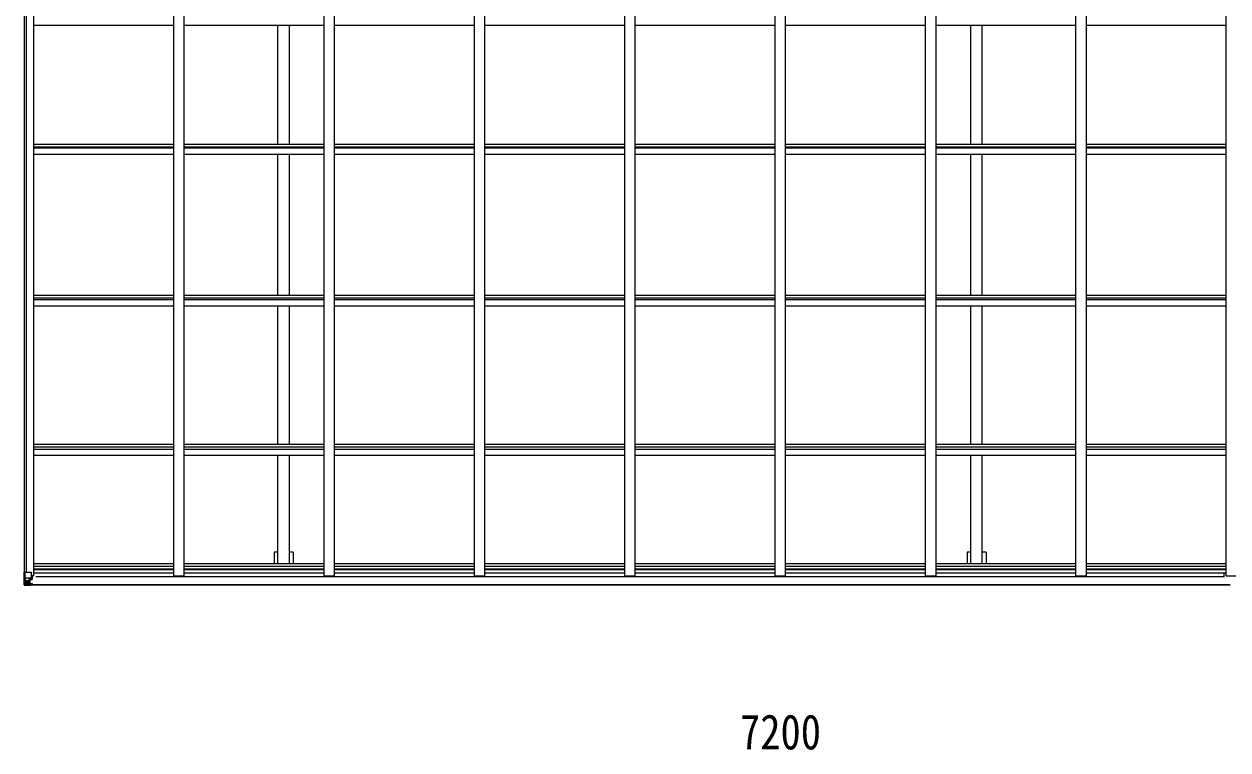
# Model space of a CAD drawing. Units: millimetres at full size; details may follow other scales. Extents: x -9783 to 9892, y -6828 to 6752.
# Drawn here: x 131 to 5864, y 289 to 3749 of the extents above; entities that cross this region are included whole.
import ezdxf
from ezdxf.enums import TextEntityAlignment as Align

# ---------------------------------------------------------------- set-up
doc = ezdxf.new("R2010")
doc.units = ezdxf.units.MM
doc.header["$LTSCALE"] = 35
for name, color, linetype, lineweight in [('0-1_本体', 4, 'Continuous', 9), ('0-2_部品', 7, 'Continuous', 9), ('0-A_寸法', 6, 'Continuous', 9)]:
    doc.layers.add(name, color=color, linetype=linetype, lineweight=lineweight)
doc.styles.add('ＭＳ ゴシック', font='')
doc.styles.get('ＭＳ ゴシック').set_extended_font_data('MS Gothic')

msp = doc.modelspace()

# ---------------------------------------------------------------- linework, layer by layer
at = {"layer": '0-1_本体'}
for p, q in [((178, 1117.8), (178, 6424.82)), ((844, 1117.8), (844, 6424.82)), ((894, 1117.8), (894, 6424.82)), ((1560, 1117.8), (1560, 6424.82)), ((1610, 1117.8), (1610, 6424.82)), ((2276, 1117.8), (2276, 6424.82)), ((2326, 1117.8), (2326, 6424.82)), ((2992, 1117.8), (2992, 6424.82)), ((3042, 1117.8), (3042, 6424.82)), ((3708, 1117.8), (3708, 6424.82)), ((3758, 1117.8), (3758, 6424.82)), ((4424, 1117.8), (4424, 6424.82)), ((4474, 1117.8), (4474, 6424.82)), ((5140, 1117.8), (5140, 6424.82)), ((5190, 1117.8), (5190, 6424.82)), ((5856, 1117.8), (5856, 6424.82)), ((133, 1136.26), (133, 6406.36)), ((142.83, 1136.26), (142.83, 6406.36)), ((178, 3743.31), (844, 3743.31)), ((894, 3743.31), (1560, 3743.31)), ((1339.5, 3175.79), (1339.5, 3743.31)), ((1394.5, 3175.79), (1394.5, 3743.31)), ((1610, 3743.31), (2276, 3743.31)), ((2326, 3743.31), (2992, 3743.31)), ((3042, 3743.31), (3708, 3743.31)), ((3758, 3743.31), (4424, 3743.31)), ((4474, 3743.31), (5140, 3743.31)), ((4639.5, 3175.79), (4639.5, 3743.31)), ((4694.5, 3175.79), (4694.5, 3743.31)), ((5190, 3743.31), (5856, 3743.31)), ((178, 3175.79), (844, 3175.79)), ((178, 3162.77), (844, 3162.77)), ((178, 3158.91), (844, 3158.91)), ((894, 3175.79), (1560, 3175.79)), ((894, 3162.77), (1560, 3162.77)), ((894, 3158.91), (1560, 3158.91)), ((1610, 3175.79), (2276, 3175.79)), ((1610, 3162.77), (2276, 3162.77)), ((1610, 3158.91), (2276, 3158.91)), ((2326, 3175.79), (2992, 3175.79)), ((2326, 3162.77), (2992, 3162.77)), ((2326, 3158.91), (2992, 3158.91)), ((3042, 3175.79), (3708, 3175.79)), ((3042, 3162.77), (3708, 3162.77)), ((3042, 3158.91), (3708, 3158.91)), ((3758, 3175.79), (4424, 3175.79)), ((3758, 3162.77), (4424, 3162.77)), ((3758, 3158.91), (4424, 3158.91)), ((4474, 3175.79), (5140, 3175.79)), ((4474, 3162.77), (5140, 3162.77)), ((4474, 3158.91), (5140, 3158.91)), ((5190, 3175.79), (5856, 3175.79)), ((5190, 3162.77), (5856, 3162.77)), ((5190, 3158.91), (5856, 3158.91)), ((178, 3129.02), (844, 3129.02)), ((894, 3129.02), (1560, 3129.02)), ((1339.5, 2456.49), (1339.5, 3129.02)), ((1394.5, 2456.49), (1394.5, 3129.02)), ((1610, 3129.02), (2276, 3129.02)), ((2326, 3129.02), (2992, 3129.02)), ((3042, 3129.02), (3708, 3129.02)), ((3758, 3129.02), (4424, 3129.02)), ((4474, 3129.02), (5140, 3129.02)), ((4639.5, 2456.49), (4639.5, 3129.02)), ((4694.5, 2456.49), (4694.5, 3129.02)), ((5190, 3129.02), (5856, 3129.02)), ((177.99, 2443.57), (844, 2443.57)), ((178, 2456.49), (844, 2456.49)), ((178, 2435.25), (844, 2435.25)), ((893.99, 2443.57), (1559.99, 2443.57)), ((894, 2456.49), (1560, 2456.49)), ((894, 2435.25), (1560, 2435.25)), ((1609.99, 2443.57), (2275.99, 2443.57)), ((1610, 2456.49), (2276, 2456.49)), ((1610, 2435.25), (2276, 2435.25)), ((2325.99, 2443.57), (2991.99, 2443.57)), ((2326, 2456.49), (2992, 2456.49)), ((2326, 2435.25), (2992, 2435.25)), ((3042, 2456.49), (3708, 2456.49)), ((3042, 2443.57), (3708, 2443.57)), ((3042, 2435.25), (3708, 2435.25)), ((3758, 2456.49), (4424, 2456.49)), ((3758, 2443.57), (4424, 2443.57)), ((3758, 2435.25), (4424, 2435.25)), ((4473.99, 2443.57), (5139.99, 2443.57)), ((4474, 2456.49), (5140, 2456.49)), ((4474, 2435.25), (5140, 2435.25)), ((5190, 2456.49), (5856, 2456.49)), ((5190, 2443.57), (5855.99, 2443.57)), ((5190, 2435.25), (5856, 2435.25)), ((178, 2405.98), (844, 2405.98)), ((894, 2405.98), (1560, 2405.98)), ((1339.5, 1745.72), (1339.5, 2405.98)), ((1394.5, 1745.72), (1394.5, 2405.98)), ((1610, 2405.98), (2276, 2405.98)), ((2326, 2405.98), (2992, 2405.98)), ((3042, 2405.98), (3708, 2405.98)), ((3758, 2405.98), (4424, 2405.98)), ((4474, 2405.98), (5140, 2405.98)), ((4639.5, 1745.72), (4639.5, 2405.98)), ((4694.5, 1745.72), (4694.5, 2405.98)), ((5190, 2405.98), (5856, 2405.98)), ((178, 1745.72), (844, 1745.72)), ((178, 1732.88), (844, 1732.88)), ((178, 1722.73), (844, 1722.73)), ((894, 1745.72), (1560, 1745.72)), ((894, 1732.88), (1560, 1732.88)), ((894, 1722.73), (1560, 1722.73)), ((1610, 1745.72), (2276, 1745.72)), ((1610, 1732.88), (2276, 1732.88)), ((1610, 1722.73), (2276, 1722.73)), ((2326, 1745.72), (2992, 1745.72)), ((2326, 1732.88), (2992, 1732.88)), ((2326, 1722.73), (2992, 1722.73)), ((3042, 1745.72), (3708, 1745.72)), ((3042, 1732.88), (3708, 1732.88)), ((3042, 1722.73), (3708, 1722.73)), ((3758, 1745.72), (4424, 1745.72)), ((3758, 1732.88), (4424, 1732.88)), ((3758, 1722.73), (4424, 1722.73)), ((4474, 1745.72), (5140, 1745.72)), ((4474, 1732.88), (5140, 1732.88)), ((4474, 1722.73), (5140, 1722.73)), ((5190, 1745.72), (5856, 1745.72)), ((5190, 1732.88), (5856, 1732.88)), ((5190, 1722.73), (5856, 1722.73)), ((178, 1693.76), (844, 1693.76)), ((894, 1693.76), (1560, 1693.76)), ((1339.5, 1176.66), (1339.5, 1693.76)), ((1394.5, 1176.66), (1394.5, 1693.76)), ((1610, 1693.76), (2276, 1693.76)), ((2326, 1693.76), (2992, 1693.76)), ((3042, 1693.76), (3708, 1693.76)), ((3758, 1693.76), (4424, 1693.76)), ((4474, 1693.76), (5140, 1693.76)), ((4639.5, 1176.66), (4639.5, 1693.76)), ((4694.5, 1176.66), (4694.5, 1693.76)), ((5190, 1693.76), (5856, 1693.76)), ((1412.2, 1231.5), (1394.5, 1231.5)), ((1412.2, 1231.5), (1412.2, 1176.66)), ((4712.2, 1231.5), (4694.5, 1231.5)), ((4712.2, 1231.5), (4712.2, 1176.66)), ((178, 1176.66), (844, 1176.66)), ((178, 1163.84), (844, 1163.84)), ((178, 1152.49), (844, 1152.49)), ((178, 1148.7), (844, 1148.7)), ((894, 1176.66), (1560, 1176.66)), ((894, 1163.84), (1560, 1163.84)), ((894, 1152.49), (1560, 1152.49)), ((894, 1148.7), (1560, 1148.7)), ((1610, 1176.66), (2276, 1176.66)), ((1610, 1163.84), (2276, 1163.84)), ((1610, 1152.49), (2276, 1152.49)), ((1610, 1148.7), (2276, 1148.7)), ((2326, 1176.66), (2992, 1176.66)), ((2326, 1163.84), (2992, 1163.84)), ((2326, 1152.49), (2992, 1152.49)), ((2326, 1148.7), (2992, 1148.7)), ((3042, 1176.66), (3708, 1176.66)), ((3042, 1163.84), (3708, 1163.84)), ((3042, 1152.49), (3708, 1152.49)), ((3042, 1148.7), (3708, 1148.7)), ((3758, 1176.66), (4424, 1176.66)), ((3758, 1163.84), (4424, 1163.84)), ((3758, 1152.49), (4424, 1152.49)), ((3758, 1148.7), (4424, 1148.7)), ((4474, 1176.66), (5140, 1176.66)), ((4474, 1163.84), (5140, 1163.84)), ((4474, 1152.49), (5140, 1152.49)), ((4474, 1148.7), (5140, 1148.7)), ((5190, 1176.66), (5856, 1176.66)), ((5190, 1163.84), (5856, 1163.84)), ((5190, 1152.49), (5856, 1152.49)), ((5190, 1148.7), (5856, 1148.7)), ((178, 1117.8), (165, 1117.8)), ((178, 1132.75), (844, 1132.75)), ((5847, 1114.47), (187, 1114.47)), ((844, 1117.8), (894, 1117.8)), ((894, 1132.75), (1560, 1132.75)), ((1560, 1117.8), (1610, 1117.8)), ((1610, 1132.75), (2276, 1132.75)), ((2276, 1117.8), (2326, 1117.8)), ((2326, 1132.75), (2992, 1132.75)), ((2992, 1117.8), (3042, 1117.8)), ((3042, 1132.75), (3708, 1132.75)), ((3708, 1117.8), (3758, 1117.8)), ((3758, 1132.75), (4424, 1132.75)), ((4424, 1117.8), (4474, 1117.8)), ((4474, 1132.75), (5140, 1132.75)), ((5140, 1117.8), (5190, 1117.8)), ((5190, 1132.75), (5856, 1132.75)), ((5847, 1114.47), (5847, 1132.75)), ((5856, 1117.8), (5906, 1117.8)), ((154.5, 1077.92), (5874.5, 1077.92)), ((154.5, 1075.5), (5874.5, 1075.5))]:
    msp.add_line(p, q, dxfattribs=at)
for points in [[(1339.5, 1231.5), (1321.8, 1231.5), (1321.8, 1176.66)], [(4639.5, 1231.5), (4621.8, 1231.5), (4621.8, 1176.66)]]:
    msp.add_lwpolyline(points, dxfattribs=at)
at = {"layer": '0-2_部品'}
for p, q in [((133.84, 1136.26), (164, 1136.26)), ((133.84, 1136.26), (133.84, 1075.68)), ((134.39, 1109.38), (141, 1109.6)), ((134.39, 1109.38), (138.53, 1097.3)), ((141, 1096.06), (138.67, 1096.03)), ((138.67, 1096.03), (138.67, 1082.56)), ((141, 1109.6), (165, 1109.6)), ((141, 1096.06), (153, 1096.06)), ((141, 1096.06), (141, 1096.06)), ((146.48, 1089.7), (146.48, 1090.66)), ((153, 1099.36), (153, 1073.26)), ((154.5, 1096.06), (153, 1096.06)), ((164.17, 1101.91), (153.83, 1100.25)), ((153.83, 1099.62), (164.17, 1101.27)), ((153.83, 1100.25), (153.83, 1099.62)), ((158.5, 1092.47), (154.5, 1092.47)), ((158.5, 1100.37), (158.5, 1080.4)), ((164.17, 1101.27), (164.17, 1101.91)), ((164.45, 1101.35), (168.5, 1101.39)), ((165, 1135.26), (165, 1102.17)), ((169.5, 1113.26), (165, 1113.26)), ((168.5, 1103.12), (169.5, 1103.11)), ((169.5, 1101.39), (168.5, 1101.39)), ((169.5, 1117.8), (169.5, 1101.39)), ((131, 1075.55), (131, 1075.59)), ((131.94, 1074.6), (131.94, 1074.56)), ((131.94, 1074.55), (131.94, 1074.55)), ((140.91, 1074.17), (132.99, 1074.64)), ((133.85, 1075.61), (133.84, 1075.68)), ((137.81, 1079.05), (135.08, 1075.39)), ((138.67, 1082.56), (141, 1082.5)), ((141, 1082.51), (153, 1082.51)), ((153, 1073.38), (141, 1074.16)), ((152, 1082.51), (153, 1082.51)), ((154.5, 1082.51), (153, 1082.51)), ((154.5, 1078.97), (153, 1078.97)), ((153, 1074.15), (159.5, 1073.75)), ((159.5, 1072.87), (153, 1073.26)), ((158.5, 1084.26), (154.5, 1084.26)), ((155, 1079.33), (154.5, 1079.33)), ((159.5, 1074.68), (154.5, 1074.76)), ((154.61, 1080.63), (158.5, 1080.63)), ((155, 1080.42), (155, 1080.26)), ((155, 1080.26), (155, 1080.26)), ((165, 1080.17), (155, 1080.26)), ((155, 1078.3), (155, 1080.26)), ((163, 1078.33), (155, 1078.33)), ((163, 1078.3), (155, 1078.3)), ((159.5, 1074.68), (159.5, 1075.5)), ((159.5, 1074.27), (159.5, 1074.68)), ((159.5, 1074.27), (159.5, 1073.75)), ((159.5, 1073.75), (159.5, 1072.87)), ((164.5, 1075.06), (164.5, 1075.5)), ((164.8, 1075.06), (164.5, 1075.06)), ((164.8, 1075.06), (166.49, 1075.5)), ((165, 1080.17), (165, 1078.56)), ((165, 1078.56), (170, 1078.56)), ((170, 1077.92), (170, 1078.56)), ((170, 1078.56), (171, 1078.56)), ((171, 1080.25), (171, 1080.13)), ((171, 1078.56), (171, 1080.13)), ((171, 1078.56), (171, 1077.92))]:
    msp.add_line(p, q, dxfattribs=at)
for points in [[(131, 1075.59), (131, 1136.26), (133.84, 1136.26)], [(146.48, 1090.66), (145.52, 1090.66), (145.52, 1089.7)], [(159.5, 1074.27), (154.5, 1074.27), (154.5, 1099.73)], [(168.5, 1101.39), (168.5, 1103.12), (165, 1103.14)], [(131.94, 1074.55), (141, 1074), (153, 1073.26)], [(144.56, 1088.74), (143.6, 1088.74), (143.6, 1087.78), (144.56, 1087.78)], [(145.52, 1086.82), (145.52, 1085.86), (146.48, 1085.86), (146.48, 1086.82)], [(147.44, 1087.78), (148.4, 1087.78), (148.4, 1088.74), (147.44, 1088.74)], [(170, 1080.29), (155, 1080.42), (155, 1080.42)], [(155, 1079.33), (163, 1079.33), (163, 1077.92)], [(165, 1080.17), (165, 1080.18), (171, 1080.13)]]:
    msp.add_lwpolyline(points, dxfattribs=at)
msp.add_circle((146, 1088.26), 5.3, dxfattribs=at)
for centre, radius, start, end in [((144.56, 1089.7), 0.96, 270, 0), ((147.44, 1089.7), 0.96, 180, 270), ((153.94, 1099.32), 0.937, 96.73234, 177.67791), ((153.94, 1098.69), 0.937, 96.73234, 177.67791), ((164, 1135.26), 1, 0, 90), ((164.07, 1102.84), 0.937, 276.73234, 357.67791), ((164.07, 1102.2), 0.937, 276.73234, 357.67791), ((132, 1075.59), 0.999, 180.04917, 266.5576), ((132, 1075.56), 0.999, 180.04917, 266.5576), ((132, 1075.55), 1, 179.99921, 266.49983), ((133.15, 1061.94), 12.7, 84.89689, 90.75534), ((135.13, 1075.56), 1.28, 177.54105, 228.82169), ((144.56, 1086.82), 0.96, 0, 90), ((147.44, 1086.82), 0.96, 90, 180), ((155.01, 1080.94), 0.513, 178.95293, 268.11972), ((155, 1080.76), 0.5, 179.95536, 269.47105), ((155, 1077.83), 0.5, 89.99891, 179.99891), ((155, 1077.8), 0.5, 90.00309, 180.00198), ((170.14, 1072.6), 7.69, 83.56574, 91.03001)]:
    msp.add_arc(centre, radius, start, end, dxfattribs=at)
for centre, major_axis, ratio, start_param, end_param in [((135.11, 1107.03), (0.85, -2.32), 0.403757, 3.0087805, 3.9744392), ((137.26, 1096.01), (0, -3), 0.468246, 1.5772882, 2.0127935), ((133.94, 1074.47), (2, -0.12), 0.060933, 2.0712557, 3.1453404), ((332.94, 1062.24), (201, -12.36), 0.060933, 3.1453404, 3.145839), ((134.13, 1077.57), (-0.02, -3), 0.466854, 0.125683, 0.7596956), ((135.8, 1082.64), (0.03, -5), 0.573921, 0.7672717, 1.551125), ((59.25, 1082.51), (81.75, 0), 0.061163, 6.2824128, 6.2831853)]:
    msp.add_ellipse(centre, major_axis=major_axis, ratio=ratio, start_param=start_param, end_param=end_param, dxfattribs=at)

# ---------------------------------------------------------------- texts
at = {"layer": '0-A_寸法', "color": 7, "style": 'ＭＳ ゴシック', "width": 0.85}
msp.add_text('7200', height=166.8, dxfattribs=at).set_placement((3540.5, 241.2), align=Align.BOTTOM_LEFT)

doc.saveas('drawing.dxf')
